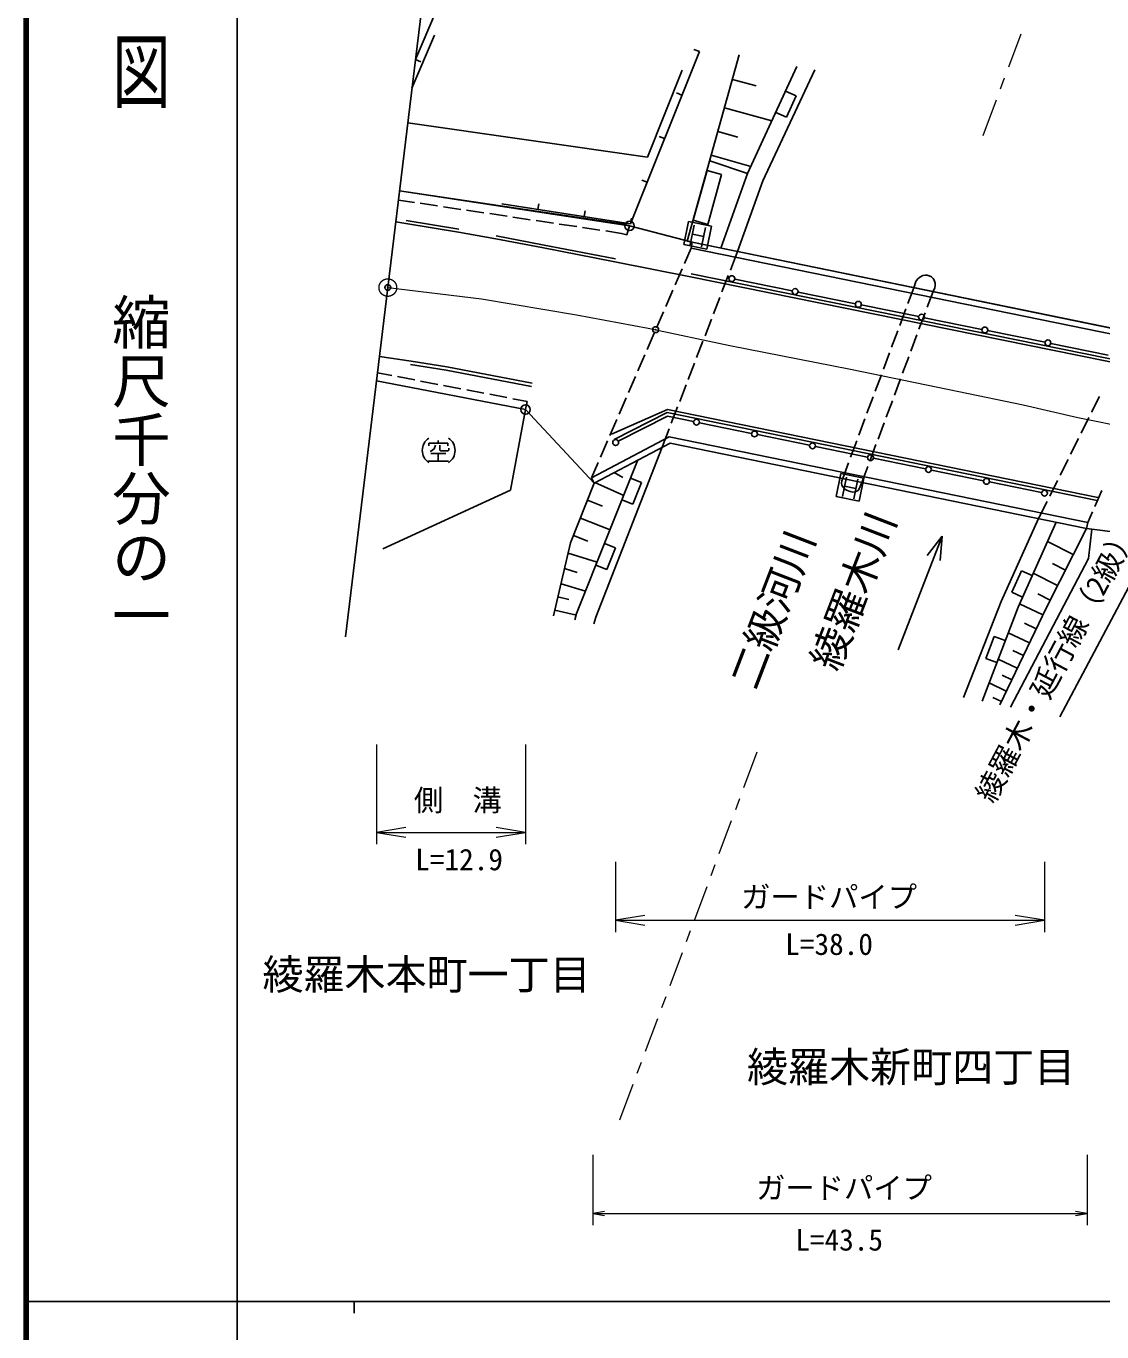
# Model space of a CAD drawing. Units: millimetres at full size, sheet at 1:1000; details may follow other scales. Extents: x 40000 to 680000, y 20000 to 380000.
# Drawn here: x 40000 to 131773, y 202409 to 313744 of the extents above; entities that cross this region are included whole.
import ezdxf
from ezdxf.enums import TextEntityAlignment as Align

# ---------------------------------------------------------------- set-up
doc = ezdxf.new("R2010")
doc.units = ezdxf.units.MM
doc.header["$LTSCALE"] = 1000
doc.header["$PDMODE"] = 32
doc.header["$PDSIZE"] = 500
doc.linetypes.add('CHAIN', pattern=[18.5, 12, -1.5, 3.5, -1.5])
for name, color, linetype, lineweight in [('M-BGD', 7, 'Continuous', 25), ('M-BMK', 2, 'CHAIN', 13), ('M-BMK-HTXT', 7, 'Continuous', 13), ('M-BMK-OTRS', 5, 'Continuous', 25), ('M-BMK-ROW', 30, 'Continuous', 25), ('M-STR-HTXT', 7, 'Continuous', 13), ('M-STR-STR1', 1, 'Continuous', 25), ('M-STR-STRC', 7, 'Continuous', 25), ('M-TTL', 2, 'Continuous', 140), ('M-TTL-BAND', 7, 'Continuous', 25)]:
    doc.layers.add(name, color=color, linetype=linetype, lineweight=lineweight)
doc.layers.add('M-OTRS', color=6, linetype='Continuous')
doc.styles.add('@ＭＳ ゴシック', font='')
doc.styles.add('ＭＳ ゴシック', font='')
doc.styles.get('@ＭＳ ゴシック').set_extended_font_data('@MS Gothic')
doc.styles.get('ＭＳ ゴシック').set_extended_font_data('MS Gothic')

# ---------------------------------------------------------------- blocks, each defined once
blk = doc.blocks.new('open_arrow')
at = {"color": 0, "linetype": 'Continuous', "lineweight": -2}
blk.add_lwpolyline([(7.5, 1.25), (0, 0), (7.5, -1.25)], dxfattribs=at)

msp = doc.modelspace()

# ---------------------------------------------------------------- linework, layer by layer
at = {"layer": 'M-BGD'}
for p, q in [((73210, 310890), (75565, 316449)), ((72913, 308442), (74831, 312968)), ((97437, 311578), (96972, 311764)), ((73210, 310890), (73670, 310695)), ((97437, 311578), (91557, 296887)), ((96405, 295402), (100839, 311294)), ((93002, 302570), (95971, 309989)), ((102845, 300539), (107285, 310007)), ((100255, 309203), (102271, 308641)), ((95950, 307864), (95486, 308050)), ((105696, 307790), (104788, 308208)), ((104859, 305973), (105696, 307790)), ((99581, 306784), (103613, 305659)), ((103951, 306392), (104859, 305973)), ((93002, 302570), (72556, 305488)), ((94464, 304151), (94000, 304337)), ((99015, 304757), (100704, 304285)), ((98315, 302248), (101543, 301169)), ((98450, 302730), (101828, 301787)), ((92978, 300437), (92514, 300623)), ((98088, 301432), (96903, 297185)), ((99332, 301085), (98088, 301432)), ((98148, 296838), (99332, 301085)), ((71857, 299708), (90979, 296858)), ((100697, 294522), (102845, 300539)), ((71761, 298914), (73122, 298711)), ((73617, 298637), (75100, 298416)), ((91557, 296887), (80583, 298582)), ((83651, 298108), (83727, 298603)), ((75595, 298342), (77079, 298121)), ((77573, 298047), (79057, 297826)), ((79551, 297753), (81035, 297531)), ((81529, 297458), (83013, 297236)), ((87604, 297498), (87680, 297992)), ((91557, 296887), (91634, 297381)), ((72425, 297163), (76920, 296425)), ((83508, 297163), (84991, 296942)), ((85486, 296868), (86969, 296647)), ((87464, 296573), (88947, 296352)), ((89442, 296278), (90804, 296075)), ((90979, 296858), (91484, 296705)), ((91252, 295939), (91484, 296705)), ((96903, 297185), (98148, 296838)), ((80109, 295858), (84044, 295099)), ((84044, 295099), (90284, 293899)), ((90804, 296075), (91252, 295939)), ((96830, 295315), (96405, 295402)), ((96729, 294825), (96830, 295315)), ((137787, 286922), (96830, 295315)), ((137131, 286546), (96729, 294825)), ((100086, 292941), (100697, 294522)), ((96722, 292615), (135934, 284657)), ((99365, 291076), (99905, 292475)), ((115730, 291442), (115900, 291974)), ((115900, 291974), (116039, 292173)), ((116039, 292173), (116248, 292352)), ((116248, 292352), (116501, 292485)), ((116501, 292485), (116684, 292516)), ((116684, 292516), (116878, 292507)), ((116878, 292507), (117051, 292461)), ((117051, 292461), (117239, 292363)), ((117239, 292363), (117377, 292226)), ((117377, 292226), (117468, 292069)), ((117468, 292069), (117536, 291830)), ((117536, 291830), (117547, 291622)), ((98644, 289210), (99185, 290609)), ((115231, 290103), (115730, 291442)), ((116869, 289768), (117369, 291106)), ((117510, 291431), (117369, 291106)), ((117547, 291622), (117510, 291431)), ((114531, 288230), (115056, 289635)), ((97923, 287344), (98464, 288744)), ((116170, 287894), (116694, 289299)), ((113832, 286356), (114356, 287761)), ((115470, 286020), (115995, 287425)), ((97202, 285479), (97743, 286878)), ((113132, 284482), (113657, 285888)), ((114771, 284146), (115296, 285552)), ((69980, 284191), (71202, 283956)), ((72797, 284884), (75837, 284396)), ((75837, 284396), (83118, 283007)), ((96481, 283613), (97022, 285013)), ((112433, 282609), (112958, 284014)), ((69895, 283494), (82604, 281050)), ((71693, 283861), (73166, 283578)), ((73657, 283484), (75130, 283200)), ((75621, 283106), (77094, 282822)), ((95760, 281748), (96301, 283147)), ((114072, 282273), (114596, 283678)), ((77585, 282728), (79058, 282445)), ((79549, 282350), (81022, 282067)), ((81513, 281972), (82736, 281737)), ((82604, 281050), (82736, 281737)), ((111734, 280735), (112258, 282140)), ((113372, 280399), (113897, 281804)), ((131563, 282158), (130893, 280816)), ((82604, 281050), (81317, 274186)), ((90156, 278502), (94675, 280802)), ((94675, 280802), (131367, 273306)), ((95039, 279882), (95580, 281281)), ((111034, 278861), (111559, 280266)), ((112673, 278525), (113197, 279931)), ((130670, 280369), (130001, 279026)), ((75166, 278187), (75166, 278417)), ((88225, 275230), (94861, 278722)), ((94248, 277835), (94859, 279416)), ((94861, 278722), (130567, 271410)), ((110335, 276987), (110859, 278393)), ((129778, 278579), (129108, 277237)), ((74347, 278187), (74347, 277947)), ((75989, 278187), (74347, 278187)), ((74461, 277478), (74582, 277537)), ((75813, 277302), (74521, 277302)), ((74582, 277537), (74817, 277713)), ((74817, 277713), (74928, 278007)), ((75166, 276657), (75166, 277302)), ((75284, 278007), (75284, 277599)), ((75284, 277599), (75346, 277537)), ((75346, 277537), (75986, 277537)), ((75986, 277537), (76048, 277596)), ((75989, 277950), (75989, 278187)), ((76048, 277596), (76048, 277769)), ((88458, 274788), (94935, 278196)), ((88600, 263355), (94248, 277835)), ((94935, 278196), (130467, 270920)), ((111973, 276652), (112498, 278057)), ((74283, 276657), (76045, 276657)), ((109660, 275181), (110160, 276519)), ((111299, 274845), (111799, 276183)), ((128885, 276789), (128215, 275447)), ((88458, 274788), (88225, 275230)), ((90159, 275683), (90908, 275259)), ((92501, 274827), (91573, 275198)), ((109660, 275181), (109600, 274986)), ((127992, 275000), (127322, 273657)), ((81317, 274186), (70441, 269183)), ((88458, 274788), (86454, 269693)), ((88531, 274826), (90980, 273717)), ((91758, 272970), (92501, 274827)), ((109600, 274986), (109571, 274778)), ((109571, 274778), (109593, 274607)), ((109593, 274607), (109668, 274457)), ((109668, 274457), (109820, 274302)), ((109820, 274302), (109977, 274180)), ((109977, 274180), (110291, 274059)), ((110291, 274059), (110525, 274011)), ((110525, 274011), (110723, 274028)), ((110723, 274028), (110969, 274152)), ((110969, 274152), (111059, 274279)), ((111059, 274279), (111299, 274845)), ((87884, 273330), (89163, 272827)), ((90829, 273342), (91758, 272970)), ((127099, 273210), (126375, 271758)), ((87281, 271795), (89839, 270789)), ((126375, 271758), (123194, 264688)), ((130467, 270920), (127042, 264173)), ((128182, 254849), (136599, 270733)), ((130567, 271410), (130467, 270920)), ((130467, 270920), (130915, 270854)), ((130915, 270854), (130643, 268353)), ((86454, 269693), (84995, 263470)), ((86701, 270321), (87929, 269838)), ((90271, 269257), (89342, 269629)), ((114380, 260555), (118145, 270264)), ((118145, 270264), (116862, 268616)), ((118145, 270264), (117981, 268183)), ((129335, 268691), (127129, 269811)), ((86246, 268807), (88702, 268030)), ((89527, 267400), (90271, 269257)), ((130643, 268353), (123982, 255688)), ((85939, 267497), (87014, 267169)), ((88599, 267772), (89527, 267400)), ((124909, 267298), (124091, 265473)), ((125821, 266889), (124909, 267298)), ((128663, 267367), (127560, 267927)), ((85632, 266186), (87718, 265574)), ((127991, 266043), (125914, 267097)), ((85370, 265071), (86299, 264854)), ((124091, 265473), (125004, 265064)), ((127359, 264797), (126320, 265324)), ((85109, 263957), (86966, 263522)), ((123194, 264688), (119975, 256488)), ((127042, 264173), (123058, 255872)), ((126740, 263544), (124751, 264499)), ((88441, 262782), (88600, 263355)), ((126167, 262350), (125173, 262828)), ((122595, 261704), (121882, 259835)), ((123529, 261347), (122595, 261704)), ((125594, 261157), (123787, 262024)), ((121882, 259835), (122816, 259479)), ((124554, 258988), (122927, 259769)), ((125074, 260072), (124170, 260506)), ((124085, 258012), (123272, 258402)), ((123617, 257036), (122152, 257739)), ((123195, 256157), (122463, 256509))]:
    msp.add_line(p, q, dxfattribs=at)
for points in [[(99252, 294818), (101543, 301169), (105757, 310312)], [(86803, 263109), (86948, 263650), (92197, 276755)], [(127864, 271453), (124620, 264207), (121554, 256173)]]:
    msp.add_lwpolyline(points, dxfattribs=at)
for centre, start, end in [((75060, 277567), 123.85503, 236.14497), ((75332, 277567), 303.85503, 56.14497)]:
    msp.add_arc(centre, 1264, start, end, dxfattribs=at)
at = {"layer": 'M-BMK'}
for p, q in [((70858, 291451), (78848, 290484)), ((78848, 290484), (86962, 289129)), ((86962, 289129), (93080, 287996)), ((93080, 287996), (100044, 286513)), ((100044, 286513), (110335, 284494)), ((110335, 284494), (119566, 282604)), ((119566, 282604), (125054, 281444)), ((125054, 281444), (129706, 280379)), ((129706, 280379), (168327, 272538))]:
    msp.add_line(p, q, dxfattribs=at)
msp.add_circle((70858, 291451), 750, dxfattribs=at)
at = {"layer": 'M-BMK-HTXT'}
for p, q in [((124846, 313051), (123797, 310241)), ((123447, 309304), (123097, 308367)), ((122748, 307430), (121611, 304386)), ((102341, 251833), (101205, 248789)), ((100855, 247852), (100506, 246915)), ((100156, 245978), (99107, 243168)), ((98757, 242231), (98407, 241294)), ((98058, 240357), (97009, 237547)), ((96659, 236610), (96309, 235673)), ((95960, 234736), (94910, 231925)), ((94561, 230989), (94211, 230052)), ((93861, 229115), (92812, 226304)), ((92462, 225367), (92113, 224431)), ((91763, 223494), (90627, 220450))]:
    msp.add_line(p, q, dxfattribs=at)
at = {"layer": 'M-BMK-OTRS'}
for p, q in [((70858, 291451), (74461, 321234)), ((67255, 261668), (70858, 291451))]:
    msp.add_line(p, q, dxfattribs=at)
at = {"layer": 'M-BMK-ROW'}
for points in [[(71857, 299708), (91484, 296705), (96830, 295315), (137787, 286922), (149369, 286572), (167747, 281168), (184634, 278035), (203645, 274659), (214068, 272890), (221349, 271904), (231365, 271314), (237398, 271159), (245986, 271185), (258859, 271683), (285179, 273316), (293908, 273880), (302479, 274442), (321851, 275723), (349399, 277530)], [(69895, 283494), (82604, 281050), (88458, 274788), (94935, 278196), (130467, 270920), (136305, 270178), (147582, 268001), (173513, 262994), (176197, 262474)]]:
    msp.add_lwpolyline(points, dxfattribs=at)
for centre in [(91484, 296705), (82604, 281050)]:
    msp.add_circle(centre, 400, dxfattribs=at)
at = {"layer": 'M-OTRS'}
for p in [(70858, 291451), (93708, 287862)]:
    msp.add_point(p, dxfattribs=at)
at = {"layer": 'M-STR-HTXT'}
for p, q in [((69895, 252500), (69895, 244000)), ((82604, 252500), (82604, 244000)), ((69895, 245000), (82604, 245000)), ((90292, 242500), (90292, 236500)), ((126878, 242500), (126878, 236500)), ((90292, 237500), (126878, 237500)), ((88341, 217500), (88341, 211500)), ((130510, 217500), (130510, 211500)), ((88341, 212500), (130510, 212500))]:
    msp.add_line(p, q, dxfattribs=at)
at = {"layer": 'M-STR-STR1'}
for p, q in [((96729, 294825), (96160, 293513)), ((95961, 293054), (95364, 291678)), ((95165, 291219), (94567, 289843)), ((94368, 289385), (93771, 288009)), ((93572, 287550), (92975, 286174)), ((92776, 285716), (92179, 284340)), ((91979, 283881), (91382, 282505)), ((91183, 282046), (90586, 280670)), ((90387, 280212), (89790, 278836)), ((89591, 278377), (88993, 277001)), ((88794, 276542), (88225, 275230)), ((131164, 272785), (131760, 274161)), ((130567, 271410), (130965, 272326))]:
    msp.add_line(p, q, dxfattribs=at)
at = {"layer": 'M-STR-STRC'}
for p, q in [((72385, 296917), (71535, 297044)), ((72385, 296917), (76879, 296179)), ((80062, 295613), (76879, 296179)), ((96507, 297087), (96109, 295127)), ((98467, 296689), (96507, 297087)), ((96655, 295103), (96994, 296769)), ((97967, 296582), (97628, 294911)), ((98069, 294729), (98467, 296689)), ((80062, 295613), (83996, 294854)), ((96109, 295127), (98069, 294729)), ((96838, 296000), (97809, 295803)), ((83996, 294854), (90237, 293653)), ((90237, 293653), (96672, 292370)), ((96672, 292370), (135884, 284412)), ((100456, 292163), (105358, 291169)), ((105849, 291069), (110751, 290074)), ((111241, 289975), (116143, 288980)), ((116633, 288880), (121535, 287886)), ((122025, 287786), (126927, 286791)), ((127417, 286692), (132319, 285697)), ((70147, 285573), (72845, 285180)), ((72845, 285180), (75885, 284692)), ((75893, 284691), (83174, 283301)), ((89950, 278959), (94725, 281047)), ((94725, 281047), (131417, 273551)), ((94717, 280487), (90515, 278348)), ((96946, 280032), (94717, 280487)), ((101894, 279021), (97436, 279932)), ((106842, 278010), (102384, 278921)), ((111790, 277000), (107332, 277910)), ((116737, 275989), (112279, 276900)), ((109495, 275609), (109096, 273649)), ((111454, 275211), (109495, 275609)), ((109643, 273625), (109981, 275291)), ((110955, 275104), (110615, 273433)), ((111056, 273251), (111454, 275211)), ((121685, 274978), (117227, 275889)), ((109825, 274522), (110796, 274325)), ((126633, 273967), (122175, 274878)), ((109096, 273649), (111056, 273251))]:
    msp.add_line(p, q, dxfattribs=at)
for centre in [(100211, 292213), (105603, 291119), (110996, 290024), (116388, 288930), (121780, 287836), (127172, 286741), (97191, 279982), (90292, 278235), (102139, 278971), (107087, 277960), (112034, 276950), (116982, 275939), (121930, 274928), (126878, 273917)]:
    msp.add_circle(centre, 250, dxfattribs=at)
at = {"layer": 'M-TTL'}
msp.add_line((40000, 380000), (40000, 20000), dxfattribs=at)
at = {"layer": 'M-TTL-BAND'}
for p, q in [((58000, 370000), (58000, 20000)), ((40000, 205000), (579000, 205000)), ((68000, 205000), (68000, 204000))]:
    msp.add_line(p, q, dxfattribs=at)

# ---------------------------------------------------------------- block references
at = {"layer": 'M-STR-HTXT'}
for p, xscale, yscale in [((69895, 245000), 333, 333), ((90292, 237500), 333, 333), ((88341, 212500), 133, 133)]:
    msp.add_blockref('open_arrow', p, dxfattribs=dict(at, xscale=xscale, yscale=yscale))
at = {"layer": 'M-STR-HTXT', "rotation": 180}
for p, xscale, yscale in [((82604, 245000), 333, 333), ((126878, 237500), 333, 333), ((130510, 212500), 133, 133)]:
    msp.add_blockref('open_arrow', p, dxfattribs=dict(at, xscale=xscale, yscale=yscale))

# ---------------------------------------------------------------- texts
at = {"layer": 'M-BMK-HTXT', "style": 'ＭＳ ゴシック'}
for s, p in [('綾羅木川', (108040, 259069)), ('二級河川', (101130, 257476))]:
    msp.add_text(s, height=2566, rotation=68.955, dxfattribs=at).set_placement(p, align=Align.MIDDLE_LEFT)
msp.add_text('綾羅木・延行線（2級）', height=1833, rotation=62.081, dxfattribs=at).set_placement((134000, 271000), align=Align.MIDDLE_RIGHT)
for s, p in [('綾羅木本町一丁目', (74168, 232885)), ('綾羅木新町四丁目', (115500, 225000))]:
    msp.add_text(s, height=2566, dxfattribs=at).set_placement(p, align=Align.MIDDLE_CENTER)
at = {"layer": 'M-STR-HTXT', "style": 'ＭＳ ゴシック'}
for s, p in [('側\u3000溝', (76831, 247742)), ('ガードパイプ', (108500, 239500)), ('ガードパイプ', (109773, 214686))]:
    msp.add_text(s, height=1833, dxfattribs=at).set_placement(p, align=Align.MIDDLE_CENTER)
for s, p in [('L=12.9', (76938, 241217)), ('L=38.0', (108500, 234000)), ('L=43.5', (109360, 208793))]:
    msp.add_text(s, height=1833, dxfattribs=at).set_placement(p, align=Align.BOTTOM_CENTER)
at = {"layer": 'M-TTL-BAND', "style": '@ＭＳ ゴシック', "width": 1.4}
msp.add_text('平  面  図', height=3666, rotation=270, dxfattribs=at).set_placement((49777, 306475), align=Align.MIDDLE_RIGHT)
at = {"layer": 'M-TTL-BAND', "style": '@ＭＳ ゴシック'}
msp.add_text('縮尺千分の一', height=3666, rotation=270, dxfattribs=at).set_placement((49777, 261030), align=Align.MIDDLE_RIGHT)

doc.saveas('drawing.dxf')
